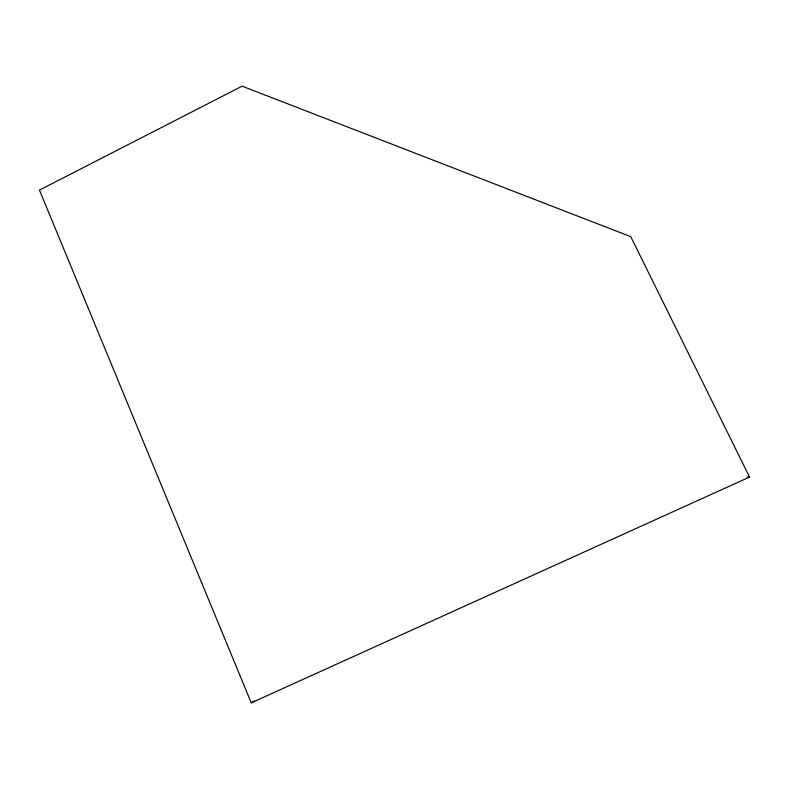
<?xml version="1.0" encoding="UTF-8"?>
<svg xmlns="http://www.w3.org/2000/svg" width="789" height="789" viewBox="0 0 789 789"><rect width="100%" height="100%" fill="white"/><g stroke="black" fill="none" stroke-linecap="round" stroke-linejoin="round"><path stroke-width="1.18" d="M251.247 702.841L749.55 477.069L630.746 236.661L242.115 86.159L39.45 190.11L251.247 702.841L254.433 700.977M747.124 477.108L749.55 477.069"/></g></svg>
